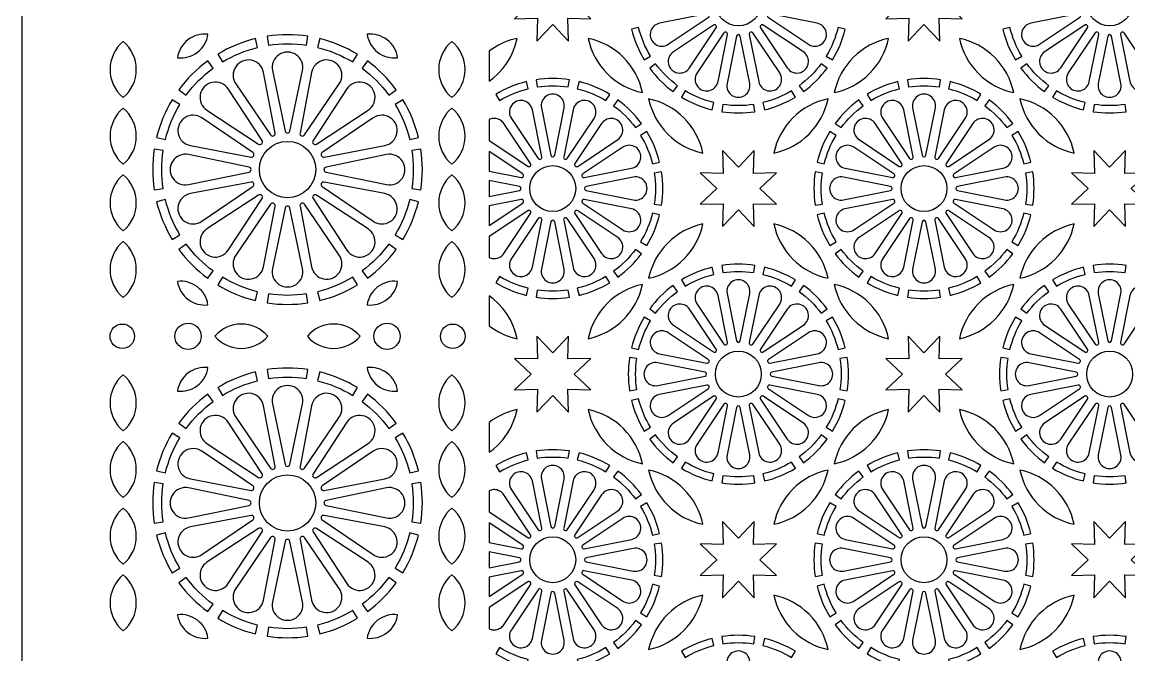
# Model space of a CAD drawing. Header units: millimetres. Extents: x 0 to 1380, y 140 to 1220.
# Drawn here: x 0 to 417.3, y 434 to 672.7 of the extents above; entities that cross this region are included whole.
import ezdxf

# ---------------------------------------------------------------- set-up
doc = ezdxf.new("R2010")
doc.units = ezdxf.units.MM
doc.layers.add('CUT', color=1, linetype='CONTINUOUS')

msp = doc.modelspace()

# ---------------------------------------------------------------- linework, layer by layer
at = {"layer": 'CUT'}
for points in [[(0, 1220), (1380.15, 1220), (1380.15, 139.85), (0, 139.85)], [(185.708, 673.974), (194.357, 674.207), (194.124, 665.558), (200.075, 671.839), (206.026, 665.558), (205.793, 674.207), (214.442, 673.974), (208.161, 679.925), (214.442, 685.876), (205.793, 685.643), (206.026, 694.292), (200.075, 688.011), (194.124, 694.292), (194.357, 685.643), (185.708, 685.876), (191.989, 679.925)], [(325.708, 673.974), (334.357, 674.207), (334.124, 665.558), (340.075, 671.839), (346.026, 665.558), (345.793, 674.207), (354.442, 673.974), (348.161, 679.925), (354.442, 685.876), (345.793, 685.643), (346.026, 694.292), (340.075, 688.011), (334.124, 694.292), (334.357, 685.643), (325.708, 685.876), (331.989, 679.925)], [(176.15, 650.456), (177.616, 651.547), (179.521, 653.274), (181.249, 655.18), (182.784, 657.243), (184.112, 659.445), (185.22, 661.766), (186.097, 664.183), (186.705, 666.555), (184.333, 665.947), (181.916, 665.07), (179.595, 663.962), (177.393, 662.634), (176.15, 661.709)], [(176.15, 627.986), (190.658, 618.292), (190.726, 618.251), (190.796, 618.219), (190.869, 618.193), (190.943, 618.176), (191.02, 618.166), (191.098, 618.163), (191.174, 618.169), (191.249, 618.182), (191.324, 618.203), (191.395, 618.231), (191.463, 618.267), (191.528, 618.31), (191.588, 618.358), (191.642, 618.412), (191.69, 618.472), (191.733, 618.537), (191.769, 618.605), (191.797, 618.676), (191.818, 618.751), (191.831, 618.826), (191.837, 618.902), (191.834, 618.98), (191.824, 619.057), (191.807, 619.131), (191.781, 619.204), (191.749, 619.274), (191.708, 619.342), (181.626, 634.431), (181.353, 634.796), (181.047, 635.129), (180.705, 635.429), (180.336, 635.693), (179.941, 635.915), (179.525, 636.096), (179.092, 636.233), (178.647, 636.324), (178.195, 636.368), (177.742, 636.366), (177.291, 636.316), (176.848, 636.22), (176.416, 636.078), (176.15, 635.958)], [(176.15, 616.443), (188.174, 614.051), (188.252, 614.04), (188.329, 614.036), (188.406, 614.041), (188.481, 614.053), (188.556, 614.073), (188.628, 614.101), (188.697, 614.135), (188.761, 614.176), (188.821, 614.224), (188.877, 614.278), (188.926, 614.337), (188.97, 614.4), (189.006, 614.468), (189.036, 614.539), (189.058, 614.613), (189.073, 614.688), (189.079, 614.766), (189.078, 614.842), (189.069, 614.919), (189.053, 614.994), (189.028, 615.066), (188.996, 615.137), (188.958, 615.204), (188.913, 615.266), (188.861, 615.324), (188.805, 615.376), (188.742, 615.423), (176.15, 623.837)], [(255.708, 603.974), (264.357, 604.207), (264.124, 595.558), (270.075, 601.839), (276.026, 595.558), (275.793, 604.207), (284.442, 603.974), (278.161, 609.925), (284.442, 615.876), (275.793, 615.643), (276.026, 624.292), (270.075, 618.011), (264.124, 624.292), (264.357, 615.643), (255.708, 615.876), (261.989, 609.925)], [(395.708, 603.974), (404.357, 604.207), (404.124, 595.558), (410.075, 601.839), (416.026, 595.558), (415.793, 604.207), (424.442, 603.974), (418.161, 609.925), (424.442, 615.876), (415.793, 615.643), (416.026, 624.292), (410.075, 618.011), (404.124, 624.292), (404.357, 615.643), (395.708, 615.876), (401.989, 609.925)], [(176.15, 606.924), (187.5, 609.182), (187.577, 609.202), (187.65, 609.228), (187.719, 609.262), (187.784, 609.302), (187.845, 609.349), (187.901, 609.402), (187.952, 609.46), (187.995, 609.523), (188.034, 609.59), (188.064, 609.661), (188.087, 609.735), (188.103, 609.809), (188.11, 609.887), (188.11, 609.963), (188.103, 610.041), (188.087, 610.115), (188.064, 610.189), (188.034, 610.26), (187.995, 610.327), (187.952, 610.39), (187.901, 610.448), (187.845, 610.501), (187.784, 610.548), (187.719, 610.588), (187.65, 610.622), (187.577, 610.648), (187.5, 610.668), (176.15, 612.926)], [(176.15, 596.013), (188.742, 604.427), (188.805, 604.474), (188.861, 604.526), (188.913, 604.584), (188.958, 604.646), (188.996, 604.713), (189.028, 604.784), (189.053, 604.856), (189.069, 604.931), (189.078, 605.008), (189.079, 605.084), (189.073, 605.162), (189.058, 605.237), (189.036, 605.311), (189.006, 605.382), (188.97, 605.45), (188.926, 605.513), (188.877, 605.572), (188.821, 605.626), (188.761, 605.674), (188.697, 605.715), (188.628, 605.749), (188.556, 605.777), (188.481, 605.797), (188.406, 605.809), (188.329, 605.814), (188.252, 605.81), (188.174, 605.799), (176.15, 603.407)], [(176.15, 583.892), (176.416, 583.772), (176.848, 583.63), (177.291, 583.534), (177.742, 583.484), (178.195, 583.482), (178.647, 583.526), (179.092, 583.617), (179.525, 583.754), (179.941, 583.935), (180.336, 584.157), (180.705, 584.421), (181.047, 584.721), (181.353, 585.054), (181.626, 585.419), (191.708, 600.508), (191.749, 600.576), (191.781, 600.646), (191.807, 600.719), (191.824, 600.793), (191.834, 600.87), (191.837, 600.948), (191.831, 601.024), (191.818, 601.099), (191.797, 601.174), (191.769, 601.245), (191.733, 601.313), (191.69, 601.378), (191.642, 601.438), (191.588, 601.492), (191.528, 601.54), (191.463, 601.583), (191.395, 601.619), (191.324, 601.647), (191.249, 601.668), (191.174, 601.681), (191.098, 601.687), (191.02, 601.684), (190.943, 601.674), (190.869, 601.657), (190.796, 601.631), (190.726, 601.599), (190.658, 601.558), (176.15, 591.864)], [(176.15, 558.141), (177.393, 557.216), (179.595, 555.888), (181.916, 554.78), (184.333, 553.903), (186.705, 553.295), (186.097, 555.667), (185.22, 558.084), (184.112, 560.405), (182.784, 562.607), (181.249, 564.67), (179.521, 566.576), (177.616, 568.303), (176.15, 569.394)], [(185.708, 533.974), (194.357, 534.207), (194.124, 525.558), (200.075, 531.839), (206.026, 525.558), (205.793, 534.207), (214.442, 533.974), (208.161, 539.925), (214.442, 545.876), (205.793, 545.643), (206.026, 554.292), (200.075, 548.011), (194.124, 554.292), (194.357, 545.643), (185.708, 545.876), (191.989, 539.925)], [(325.708, 533.974), (334.357, 534.207), (334.124, 525.558), (340.075, 531.839), (346.026, 525.558), (345.793, 534.207), (354.442, 533.974), (348.161, 539.925), (354.442, 545.876), (345.793, 545.643), (346.026, 554.292), (340.075, 548.011), (334.124, 554.292), (334.357, 545.643), (325.708, 545.876), (331.989, 539.925)], [(176.15, 510.456), (177.616, 511.547), (179.521, 513.274), (181.249, 515.18), (182.784, 517.243), (184.112, 519.445), (185.22, 521.766), (186.097, 524.183), (186.705, 526.555), (184.333, 525.947), (181.916, 525.07), (179.595, 523.962), (177.393, 522.634), (176.15, 521.709)], [(176.15, 487.986), (190.658, 478.292), (190.726, 478.251), (190.796, 478.219), (190.869, 478.193), (190.943, 478.176), (191.02, 478.166), (191.098, 478.163), (191.174, 478.169), (191.249, 478.182), (191.324, 478.203), (191.395, 478.231), (191.463, 478.267), (191.528, 478.31), (191.588, 478.358), (191.642, 478.412), (191.69, 478.472), (191.733, 478.537), (191.769, 478.605), (191.797, 478.676), (191.818, 478.751), (191.831, 478.826), (191.837, 478.902), (191.834, 478.98), (191.824, 479.057), (191.807, 479.131), (191.781, 479.204), (191.749, 479.274), (191.708, 479.342), (181.626, 494.431), (181.353, 494.796), (181.047, 495.129), (180.705, 495.429), (180.336, 495.693), (179.941, 495.915), (179.525, 496.096), (179.092, 496.233), (178.647, 496.324), (178.195, 496.368), (177.742, 496.366), (177.291, 496.316), (176.848, 496.22), (176.416, 496.078), (176.15, 495.958)], [(255.708, 463.974), (264.357, 464.207), (264.124, 455.558), (270.075, 461.839), (276.026, 455.558), (275.793, 464.207), (284.442, 463.974), (278.161, 469.925), (284.442, 475.876), (275.793, 475.643), (276.026, 484.292), (270.075, 478.011), (264.124, 484.292), (264.357, 475.643), (255.708, 475.876), (261.989, 469.925)], [(395.708, 463.974), (404.357, 464.207), (404.124, 455.558), (410.075, 461.839), (416.026, 455.558), (415.793, 464.207), (424.442, 463.974), (418.161, 469.925), (424.442, 475.876), (415.793, 475.643), (416.026, 484.292), (410.075, 478.011), (404.124, 484.292), (404.357, 475.643), (395.708, 475.876), (401.989, 469.925)], [(176.15, 476.443), (188.174, 474.051), (188.252, 474.04), (188.329, 474.036), (188.406, 474.041), (188.481, 474.053), (188.556, 474.073), (188.628, 474.101), (188.697, 474.135), (188.761, 474.176), (188.821, 474.224), (188.877, 474.278), (188.926, 474.337), (188.97, 474.4), (189.006, 474.468), (189.036, 474.539), (189.058, 474.613), (189.073, 474.688), (189.079, 474.766), (189.078, 474.842), (189.069, 474.919), (189.053, 474.994), (189.028, 475.066), (188.996, 475.137), (188.958, 475.204), (188.913, 475.266), (188.861, 475.324), (188.805, 475.376), (188.742, 475.423), (176.15, 483.837)], [(176.15, 466.924), (187.5, 469.182), (187.577, 469.202), (187.65, 469.228), (187.719, 469.262), (187.784, 469.302), (187.845, 469.349), (187.901, 469.402), (187.952, 469.46), (187.995, 469.523), (188.034, 469.59), (188.064, 469.661), (188.087, 469.735), (188.103, 469.809), (188.11, 469.887), (188.11, 469.963), (188.103, 470.041), (188.087, 470.115), (188.064, 470.189), (188.034, 470.26), (187.995, 470.327), (187.952, 470.39), (187.901, 470.448), (187.845, 470.501), (187.784, 470.548), (187.719, 470.588), (187.65, 470.622), (187.577, 470.648), (187.5, 470.668), (176.15, 472.926)], [(176.15, 456.013), (188.742, 464.427), (188.805, 464.474), (188.861, 464.526), (188.913, 464.584), (188.958, 464.646), (188.996, 464.713), (189.028, 464.784), (189.053, 464.856), (189.069, 464.931), (189.078, 465.008), (189.079, 465.084), (189.073, 465.162), (189.058, 465.237), (189.036, 465.311), (189.006, 465.382), (188.97, 465.45), (188.926, 465.513), (188.877, 465.572), (188.821, 465.626), (188.761, 465.674), (188.697, 465.715), (188.628, 465.749), (188.556, 465.777), (188.481, 465.797), (188.406, 465.809), (188.329, 465.814), (188.252, 465.81), (188.174, 465.799), (176.15, 463.407)], [(176.15, 443.892), (176.416, 443.772), (176.848, 443.63), (177.291, 443.534), (177.742, 443.484), (178.195, 443.482), (178.647, 443.526), (179.092, 443.617), (179.525, 443.754), (179.941, 443.935), (180.336, 444.157), (180.705, 444.421), (181.047, 444.721), (181.353, 445.054), (181.626, 445.419), (191.708, 460.508), (191.749, 460.576), (191.781, 460.646), (191.807, 460.719), (191.824, 460.793), (191.834, 460.87), (191.837, 460.948), (191.831, 461.024), (191.818, 461.099), (191.797, 461.174), (191.769, 461.245), (191.733, 461.313), (191.69, 461.378), (191.642, 461.438), (191.588, 461.492), (191.528, 461.54), (191.463, 461.583), (191.395, 461.619), (191.324, 461.647), (191.249, 461.668), (191.174, 461.681), (191.098, 461.687), (191.02, 461.684), (190.943, 461.674), (190.869, 461.657), (190.796, 461.631), (190.726, 461.599), (190.658, 461.558), (176.15, 451.864)]]:
    msp.add_lwpolyline(points, close=True, dxfattribs=at)
for points in [[(258.176, 675.799), (240.373, 672.258, 1.2185033), (243.651, 664.343), (258.743, 674.428, 0.8206798)], [(281.407, 674.428), (296.499, 664.343, 1.2185033), (299.777, 672.258), (281.974, 675.799, 0.8206798)], [(398.176, 675.799), (380.373, 672.258, 1.2185033), (383.651, 664.343), (398.743, 674.428, 0.8206798)], [(70.077, 668.085, 0.1947317), (62.526, 665.995, 0.1947316), (58.554, 659.241, 0.1947316), (66.105, 661.33, 0.1947316)], [(92.906, 663.954, -0.0760182), (107.244, 663.954), (107.766, 667.327, 0.0760713), (92.384, 667.327)], [(141.596, 659.241, 0.1947316), (137.624, 665.995, 0.1947317), (130.073, 668.085, 0.1947316), (134.045, 661.33, 0.1947316)], [(229.772, 670.012, 0.0759046), (234.566, 658.436), (236.925, 659.869, -0.0758398), (232.453, 670.666)], [(260.66, 671.56), (245.568, 661.475, 1.2185039), (251.625, 655.418), (261.71, 670.51, 0.8206772)], [(264.578, 668.593), (254.493, 653.501, 1.2185033), (262.408, 650.223), (265.949, 668.026, 0.8206798)], [(269.333, 667.352), (265.792, 649.549, 1.2185037), (274.358, 649.549), (270.817, 667.352, 0.8206783)], [(274.201, 668.026), (277.742, 650.223, 1.2185033), (285.657, 653.501), (275.572, 668.593, 0.8206798)], [(278.44, 670.51), (288.525, 655.418, 1.2185039), (294.582, 661.475), (279.49, 671.56, 0.8206772)], [(305.584, 658.436, 0.0759046), (310.378, 670.012), (307.697, 670.666, -0.0758398), (303.225, 659.869)], [(369.772, 670.012, 0.0759046), (374.566, 658.436), (376.925, 659.869, -0.0758398), (372.453, 670.666)], [(400.66, 671.56), (385.568, 661.475, 1.2185039), (391.625, 655.418), (401.71, 670.51, 0.8206772)], [(404.578, 668.593), (394.493, 653.501, 1.2185033), (402.408, 650.223), (405.949, 668.026, 0.8206798)], [(409.333, 667.352), (405.792, 649.549, 1.2185037), (414.358, 649.549), (410.817, 667.352, 0.8206783)], [(414.201, 668.026), (417.742, 650.223, 1.2185033), (425.657, 653.501), (415.572, 668.593, 0.8206798)], [(38.1, 665.357, 0.2224801), (33.15, 654.782, 0.2224801), (38.1, 644.208, 0.2224801), (43.05, 654.782, 0.2224801)], [(75.509, 657.641, -0.076018), (88.756, 663.128), (87.947, 666.445, 0.0760714), (73.736, 660.559)], [(111.394, 663.128, -0.076018), (124.641, 657.641), (126.414, 660.559, 0.0760714), (112.203, 666.445)], [(162.05, 665.357, 0.2224801), (157.1, 654.782, 0.2224801), (162.05, 644.208, 0.2224801), (167, 654.782, 0.2224801)], [(226.726, 659.371, 0.1456685), (213.438, 666.562, 0.1456685), (220.629, 653.274, 0.1456685), (233.917, 646.083, 0.1456685)], [(319.521, 653.274, 0.1456685), (326.712, 666.562, 0.1456685), (313.424, 659.371, 0.1456685), (306.233, 646.083, 0.1456685)], [(366.726, 659.371, 0.1456685), (353.438, 666.562, 0.1456685), (360.629, 653.274, 0.1456685), (373.917, 646.083, 0.1456685)], [(100.999, 631.587), (105.739, 654.385, 1.229312), (94.411, 654.385), (99.151, 631.587, 0.8134629)], [(61.852, 645.151, -0.0760181), (71.991, 655.291), (69.975, 658.045, 0.0760715), (59.098, 647.168)], [(95.372, 630.836), (91.027, 653.713, 1.2293118), (80.561, 649.377), (93.665, 630.129, 0.8134636)], [(106.485, 630.129), (119.589, 649.377, 1.2293118), (109.123, 653.713), (104.778, 630.836, 0.8134636)], [(128.159, 655.291, -0.0760181), (138.298, 645.151), (141.052, 647.168, 0.0760715), (130.175, 658.045)], [(236.633, 655.343, 0.0759044), (245.493, 646.483), (247.123, 648.71, -0.0758399), (238.86, 656.973)], [(294.657, 646.483, 0.0759044), (303.517, 655.343), (301.29, 656.973, -0.0758399), (293.027, 648.71)], [(376.633, 655.343, 0.0759044), (385.493, 646.483), (387.123, 648.71, -0.0758399), (378.86, 656.973)], [(206.339, 650.954, 0.0759046), (193.811, 650.954), (194.232, 648.227, -0.0758397), (205.918, 648.227)], [(346.339, 650.954, 0.0759046), (333.811, 650.954), (334.232, 648.227, -0.0758397), (345.918, 648.227)], [(90.461, 627.988), (77.692, 647.461, 1.2293119), (69.682, 639.451), (89.155, 626.682, 0.8134633)], [(110.995, 626.682), (130.468, 639.451, 1.2293119), (122.458, 647.461), (109.689, 627.988, 0.8134633)], [(190.162, 650.228, 0.0759046), (178.586, 645.434), (180.019, 643.075, -0.0758398), (190.816, 647.547)], [(221.564, 645.434, 0.0759046), (209.988, 650.228), (209.334, 647.547, -0.0758398), (220.131, 643.075)], [(330.162, 650.228, 0.0759046), (318.586, 645.434), (320.019, 643.075, -0.0758398), (330.816, 647.547)], [(361.564, 645.434, 0.0759046), (349.988, 650.228), (349.334, 647.547, -0.0758398), (360.131, 643.075)], [(54.015, 628.387, -0.076018), (59.502, 641.634), (56.584, 643.407, 0.0760714), (50.698, 629.196)], [(140.648, 641.634, -0.076018), (146.135, 628.387), (149.452, 629.196, 0.0760714), (143.566, 643.407)], [(195.949, 621.824), (192.408, 639.627, 1.2185033), (184.493, 636.349), (194.578, 621.257, 0.8206798)], [(200.817, 622.498), (204.358, 640.301, 1.2185037), (195.792, 640.301), (199.333, 622.498, 0.8206783)], [(205.572, 621.257), (215.657, 636.349, 1.2185033), (207.742, 639.627), (204.201, 621.824, 0.8206798)], [(233.517, 634.507, 0.0759044), (224.657, 643.367), (223.027, 641.14, -0.0758399), (231.29, 632.877)], [(243.424, 630.479, 0.1456685), (256.712, 623.288, 0.1456685), (249.521, 636.576, 0.1456685), (236.233, 643.767, 0.1456685)], [(248.586, 644.416, 0.0759046), (260.162, 639.622), (260.816, 642.303, -0.0758398), (250.019, 646.775)], [(279.988, 639.622, 0.0759046), (291.564, 644.416), (290.131, 646.775, -0.0758398), (279.334, 642.303)], [(290.629, 636.576, 0.1456685), (283.438, 623.288, 0.1456685), (296.726, 630.479, 0.1456685), (303.917, 643.767, 0.1456685)], [(315.493, 643.367, 0.0759044), (306.633, 634.507), (308.86, 632.877, -0.0758399), (317.123, 641.14)], [(335.949, 621.824), (332.408, 639.627, 1.2185033), (324.493, 636.349), (334.578, 621.257, 0.8206798)], [(340.817, 622.498), (344.358, 640.301, 1.2185037), (335.792, 640.301), (339.333, 622.498, 0.8206783)], [(345.572, 621.257), (355.657, 636.349, 1.2185033), (347.742, 639.627), (344.201, 621.824, 0.8206798)], [(373.517, 634.507, 0.0759044), (364.657, 643.367), (363.027, 641.14, -0.0758399), (371.29, 632.877)], [(383.424, 630.479, 0.1456685), (396.712, 623.288, 0.1456685), (389.521, 636.576, 0.1456685), (376.233, 643.767, 0.1456685)], [(388.586, 644.416, 0.0759046), (400.162, 639.622), (400.816, 642.303, -0.0758398), (390.019, 646.775)], [(38.1, 640.214, 0.2224801), (33.15, 629.639, 0.2224801), (38.1, 619.065, 0.2224801), (43.05, 629.639, 0.2224801)], [(162.05, 640.214, 0.2224801), (157.1, 629.639, 0.2224801), (162.05, 619.065, 0.2224801), (167, 629.639, 0.2224801)], [(263.811, 638.896, 0.0759046), (276.339, 638.896), (275.918, 641.623, -0.0758397), (264.232, 641.623)], [(403.811, 638.896, 0.0759046), (416.339, 638.896), (415.918, 641.623, -0.0758397), (404.232, 641.623)], [(87.014, 623.478), (67.766, 636.582, 1.2293118), (63.43, 626.116), (86.307, 621.771, 0.8134636)], [(113.843, 621.771), (136.72, 626.116, 1.2293118), (132.384, 636.582), (113.136, 623.478, 0.8134636)], [(209.49, 618.29), (224.582, 628.375, 1.2185039), (218.525, 634.432), (208.44, 619.34, 0.8206772)], [(331.71, 619.34), (321.625, 634.432, 1.2185039), (315.568, 628.375), (330.66, 618.29, 0.8206772)], [(349.49, 618.29), (364.582, 628.375, 1.2185039), (358.525, 634.432), (348.44, 619.34, 0.8206772)], [(240.378, 619.838, 0.0759046), (235.584, 631.414), (233.225, 629.981, -0.0758398), (237.697, 619.184)], [(304.566, 631.414, 0.0759046), (299.772, 619.838), (302.453, 619.184, -0.0758398), (306.925, 629.981)], [(380.378, 619.838, 0.0759046), (375.584, 631.414), (373.225, 629.981, -0.0758398), (377.697, 619.184)], [(211.974, 614.051), (229.777, 617.592, 1.2185033), (226.499, 625.507), (211.407, 615.422, 0.8206798)], [(328.743, 615.422), (313.651, 625.507, 1.2185033), (310.373, 617.592), (328.176, 614.051, 0.8206798)], [(351.974, 614.051), (369.777, 617.592, 1.2185033), (366.499, 625.507), (351.407, 615.422, 0.8206798)], [(53.189, 609.898, -0.0760181), (53.189, 624.237), (49.815, 624.759, 0.0760715), (49.815, 609.377)], [(85.556, 617.992), (62.757, 622.732, 1.2293119), (62.757, 611.403), (85.556, 616.144, 0.8134633)], [(114.594, 616.144), (137.393, 611.403, 1.2293119), (137.393, 622.732), (114.594, 617.992, 0.8134633)], [(146.961, 624.237, -0.0760181), (146.961, 609.898), (150.335, 609.377, 0.0760715), (150.335, 624.759)], [(38.1, 615.071, 0.2224801), (33.15, 604.496, 0.2224801), (38.1, 593.922, 0.2224801), (43.05, 604.496, 0.2224801)], [(162.05, 615.071, 0.2224801), (157.1, 604.496, 0.2224801), (162.05, 593.922, 0.2224801), (167, 604.496, 0.2224801)], [(212.648, 609.183), (230.451, 605.642, 1.2185037), (230.451, 614.208), (212.648, 610.667, 0.8206783)], [(241.104, 603.661, 0.0759046), (241.104, 616.189), (238.377, 615.768, -0.0758397), (238.377, 604.082)], [(299.046, 616.189, 0.0759046), (299.046, 603.661), (301.773, 604.082, -0.0758397), (301.773, 615.768)], [(327.502, 610.667), (309.699, 614.208, 1.2185037), (309.699, 605.642), (327.502, 609.183, 0.8206783)], [(352.648, 609.183), (370.451, 605.642, 1.2185037), (370.451, 614.208), (352.648, 610.667, 0.8206783)], [(381.104, 603.661, 0.0759046), (381.104, 616.189), (378.377, 615.768, -0.0758397), (378.377, 604.082)], [(86.307, 612.364), (63.43, 608.019, 1.2293118), (67.766, 597.554), (87.014, 610.658, 0.8134636)], [(113.136, 610.658), (132.384, 597.554, 1.2293118), (136.72, 608.019), (113.843, 612.364, 0.8134636)], [(59.502, 592.501, -0.0760181), (54.015, 605.749), (50.698, 604.94, 0.0760714), (56.584, 590.728)], [(89.155, 607.454), (69.682, 594.685, 1.2293119), (77.692, 586.675), (90.461, 606.148, 0.8134633)], [(109.689, 606.148), (122.458, 586.675, 1.2293119), (130.468, 594.685), (110.995, 607.454, 0.8134633)], [(146.135, 605.749, -0.0760181), (140.648, 592.501), (143.566, 590.728, 0.0760714), (149.452, 604.94)], [(211.407, 604.428), (226.499, 594.343, 1.2185033), (229.777, 602.258), (211.974, 605.799, 0.8206798)], [(328.176, 605.799), (310.373, 602.258, 1.2185033), (313.651, 594.343), (328.743, 604.428, 0.8206798)], [(351.407, 604.428), (366.499, 594.343, 1.2185033), (369.777, 602.258), (351.974, 605.799, 0.8206798)], [(93.665, 604.007), (80.561, 584.758, 1.2293119), (91.027, 580.423), (95.372, 603.3, 0.8134632)], [(99.151, 602.549), (94.411, 579.75, 1.229312), (105.739, 579.75), (100.999, 602.549, 0.8134626)], [(104.778, 603.3), (109.123, 580.423, 1.2293119), (119.589, 584.758), (106.485, 604.007, 0.8134632)], [(208.44, 600.51), (218.525, 585.418, 1.2185039), (224.582, 591.475), (209.49, 601.56, 0.8206772)], [(330.66, 601.56), (315.568, 591.475, 1.2185039), (321.625, 585.418), (331.71, 600.51, 0.8206772)], [(348.44, 600.51), (358.525, 585.418, 1.2185039), (364.582, 591.475), (349.49, 601.56, 0.8206772)], [(194.578, 598.593), (184.493, 583.501, 1.2185033), (192.408, 580.223), (195.949, 598.026, 0.8206798)], [(199.333, 597.352), (195.792, 579.549, 1.2185037), (204.358, 579.549), (200.817, 597.352, 0.8206783)], [(204.201, 598.026), (207.742, 580.223, 1.2185033), (215.657, 583.501), (205.572, 598.593, 0.8206798)], [(235.584, 588.436, 0.0759046), (240.378, 600.012), (237.697, 600.666, -0.0758398), (233.225, 589.869)], [(299.772, 600.012, 0.0759046), (304.566, 588.436), (306.925, 589.869, -0.0758398), (302.453, 600.666)], [(334.578, 598.593), (324.493, 583.501, 1.2185033), (332.408, 580.223), (335.949, 598.026, 0.8206798)], [(339.333, 597.352), (335.792, 579.549, 1.2185037), (344.358, 579.549), (340.817, 597.352, 0.8206783)], [(344.201, 598.026), (347.742, 580.223, 1.2185033), (355.657, 583.501), (345.572, 598.593, 0.8206798)], [(375.584, 588.436, 0.0759046), (380.378, 600.012), (377.697, 600.666, -0.0758398), (373.225, 589.869)], [(249.521, 583.274, 0.1456685), (256.712, 596.562, 0.1456685), (243.424, 589.371, 0.1456685), (236.233, 576.083, 0.1456685)], [(296.726, 589.371, 0.1456685), (283.438, 596.562, 0.1456685), (290.629, 583.274, 0.1456685), (303.917, 576.083, 0.1456685)], [(389.521, 583.274, 0.1456685), (396.712, 596.562, 0.1456685), (383.424, 589.371, 0.1456685), (376.233, 576.083, 0.1456685)], [(38.1, 589.928, 0.2224801), (33.15, 579.354, 0.2224801), (38.1, 568.779, 0.2224801), (43.05, 579.354, 0.2224801)], [(71.991, 578.845, -0.0760181), (61.852, 588.984), (59.098, 586.967, 0.0760714), (69.975, 576.09)], [(138.298, 588.984, -0.0760181), (128.159, 578.845), (130.175, 576.09, 0.0760714), (141.052, 586.967)], [(162.05, 589.928, 0.2224801), (157.1, 579.354, 0.2224801), (162.05, 568.779, 0.2224801), (167, 579.354, 0.2224801)], [(224.657, 576.483, 0.0759044), (233.517, 585.343), (231.29, 586.973, -0.0758399), (223.027, 578.71)], [(306.633, 585.343, 0.0759044), (315.493, 576.483), (317.123, 578.71, -0.0758399), (308.86, 586.973)], [(364.657, 576.483, 0.0759044), (373.517, 585.343), (371.29, 586.973, -0.0758399), (363.027, 578.71)], [(260.162, 580.228, 0.0759046), (248.586, 575.434), (250.019, 573.075, -0.0758398), (260.816, 577.547)], [(276.339, 580.954, 0.0759046), (263.811, 580.954), (264.232, 578.227, -0.0758397), (275.918, 578.227)], [(291.564, 575.434, 0.0759046), (279.988, 580.228), (279.334, 577.547, -0.0758398), (290.131, 573.075)], [(400.162, 580.228, 0.0759046), (388.586, 575.434), (390.019, 573.075, -0.0758398), (400.816, 577.547)], [(416.339, 580.954, 0.0759046), (403.811, 580.954), (404.232, 578.227, -0.0758397), (415.918, 578.227)], [(88.756, 571.008, -0.076018), (75.509, 576.495), (73.736, 573.577, 0.0760714), (87.947, 567.691)], [(124.641, 576.495, -0.076018), (111.394, 571.008), (112.203, 567.691, 0.0760714), (126.414, 573.577)], [(178.586, 574.416, 0.0759046), (190.162, 569.622), (190.816, 572.303, -0.0758398), (180.019, 576.775)], [(209.988, 569.622, 0.0759046), (221.564, 574.416), (220.131, 576.775, -0.0758398), (209.334, 572.303)], [(318.586, 574.416, 0.0759046), (330.162, 569.622), (330.816, 572.303, -0.0758398), (320.019, 576.775)], [(349.988, 569.622, 0.0759046), (361.564, 574.416), (360.131, 576.775, -0.0758398), (349.334, 572.303)], [(58.554, 574.895, 0.1947318), (62.526, 568.14, 0.1947317), (70.077, 566.051, 0.1947318), (66.105, 572.806, 0.1947317)], [(130.073, 566.051, 0.1947317), (137.624, 568.14, 0.1947318), (141.596, 574.895, 0.1947317), (134.045, 572.806, 0.1947318)], [(220.629, 566.576, 0.1456685), (213.438, 553.288, 0.1456685), (226.726, 560.479, 0.1456685), (233.917, 573.767, 0.1456685)], [(245.493, 573.367, 0.0759044), (236.633, 564.507), (238.86, 562.877, -0.0758399), (247.123, 571.14)], [(265.949, 551.824), (262.408, 569.627, 1.2185033), (254.493, 566.349), (264.578, 551.257, 0.8206798)], [(270.817, 552.498), (274.358, 570.301, 1.2185037), (265.792, 570.301), (269.333, 552.498, 0.8206783)], [(275.572, 551.257), (285.657, 566.349, 1.2185033), (277.742, 569.627), (274.201, 551.824, 0.8206798)], [(303.517, 564.507, 0.0759044), (294.657, 573.367), (293.027, 571.14, -0.0758399), (301.29, 562.877)], [(313.424, 560.479, 0.1456685), (326.712, 553.288, 0.1456685), (319.521, 566.576, 0.1456685), (306.233, 573.767, 0.1456685)], [(360.629, 566.576, 0.1456685), (353.438, 553.288, 0.1456685), (366.726, 560.479, 0.1456685), (373.917, 573.767, 0.1456685)], [(385.493, 573.367, 0.0759044), (376.633, 564.507), (378.86, 562.877, -0.0758399), (387.123, 571.14)], [(405.949, 551.824), (402.408, 569.627, 1.2185033), (394.493, 566.349), (404.578, 551.257, 0.8206798)], [(410.817, 552.498), (414.358, 570.301, 1.2185037), (405.792, 570.301), (409.333, 552.498, 0.8206783)], [(415.572, 551.257), (425.657, 566.349, 1.2185033), (417.742, 569.627), (414.201, 551.824, 0.8206798)], [(107.244, 570.182, -0.0760181), (92.906, 570.182), (92.384, 566.808, 0.0760714), (107.766, 566.808)], [(193.811, 568.896, 0.0759046), (206.339, 568.896), (205.918, 571.623, -0.0758397), (194.232, 571.623)], [(333.811, 568.896, 0.0759046), (346.339, 568.896), (345.918, 571.623, -0.0758397), (334.232, 571.623)], [(261.71, 549.34), (251.625, 564.432, 1.2185039), (245.568, 558.375), (260.66, 548.29, 0.8206772)], [(279.49, 548.29), (294.582, 558.375, 1.2185039), (288.525, 564.432), (278.44, 549.34, 0.8206772)], [(401.71, 549.34), (391.625, 564.432, 1.2185039), (385.568, 558.375), (400.66, 548.29, 0.8206772)], [(234.566, 561.414, 0.0759046), (229.772, 549.838), (232.453, 549.184, -0.0758398), (236.925, 559.981)], [(310.378, 549.838, 0.0759046), (305.584, 561.414), (303.225, 559.981, -0.0758398), (307.697, 549.184)], [(374.566, 561.414, 0.0759046), (369.772, 549.838), (372.453, 549.184, -0.0758398), (376.925, 559.981)], [(92.607, 554.211, 0.2205825), (82.655, 558.826, 0.2205825), (72.703, 554.211, 0.2205825), (82.655, 549.596, 0.2205825)], [(127.447, 554.211, 0.2205825), (117.495, 558.826, 0.2205825), (107.543, 554.211, 0.2205825), (117.495, 549.596, 0.2205825)], [(258.743, 545.422), (243.651, 555.507, 1.2185033), (240.373, 547.592), (258.176, 544.051, 0.8206798)], [(281.974, 544.051), (299.777, 547.592, 1.2185033), (296.499, 555.507), (281.407, 545.422, 0.8206798)], [(398.743, 545.422), (383.651, 555.507, 1.2185033), (380.373, 547.592), (398.176, 544.051, 0.8206798)], [(229.046, 546.189, 0.0759046), (229.046, 533.661), (231.773, 534.082, -0.0758397), (231.773, 545.768)], [(257.502, 540.667), (239.699, 544.208, 1.2185037), (239.699, 535.642), (257.502, 539.183, 0.8206783)], [(282.648, 539.183), (300.451, 535.642, 1.2185037), (300.451, 544.208), (282.648, 540.667, 0.8206783)], [(311.104, 533.661, 0.0759046), (311.104, 546.189), (308.377, 545.768, -0.0758397), (308.377, 534.082)], [(369.046, 546.189, 0.0759046), (369.046, 533.661), (371.773, 534.082, -0.0758397), (371.773, 545.768)], [(397.502, 540.667), (379.699, 544.208, 1.2185037), (379.699, 535.642), (397.502, 539.183, 0.8206783)], [(38.1, 539.642, 0.2224801), (33.15, 529.068, 0.2224801), (38.1, 518.493, 0.2224801), (43.05, 529.068, 0.2224801)], [(70.077, 542.37, 0.1947317), (62.526, 540.281, 0.1947318), (58.554, 533.526, 0.1947317), (66.105, 535.615, 0.1947318)], [(75.509, 531.926, -0.076018), (88.756, 537.414), (87.947, 540.731, 0.0760715), (73.736, 534.845)], [(92.906, 538.24, -0.0760182), (107.244, 538.24), (107.766, 541.613, 0.0760713), (92.384, 541.613)], [(111.394, 537.414, -0.076018), (124.641, 531.926), (126.414, 534.845, 0.0760715), (112.203, 540.731)], [(141.596, 533.526, 0.1947318), (137.624, 540.281, 0.1947317), (130.073, 542.37, 0.1947318), (134.045, 535.615, 0.1947317)], [(162.05, 539.642, 0.2224801), (157.1, 529.068, 0.2224801), (162.05, 518.493, 0.2224801), (167, 529.068, 0.2224801)], [(100.999, 505.873), (105.739, 528.671, 1.229312), (94.411, 528.671), (99.151, 505.873, 0.8134629)], [(258.176, 535.799), (240.373, 532.258, 1.2185033), (243.651, 524.343), (258.743, 534.428, 0.8206798)], [(281.407, 534.428), (296.499, 524.343, 1.2185033), (299.777, 532.258), (281.974, 535.799, 0.8206798)], [(398.176, 535.799), (380.373, 532.258, 1.2185033), (383.651, 524.343), (398.743, 534.428, 0.8206798)], [(61.852, 519.437, -0.0760181), (71.991, 529.576), (69.975, 532.331, 0.0760714), (59.098, 521.454)], [(95.372, 505.121), (91.027, 527.998, 1.2293119), (80.561, 523.663), (93.665, 504.414, 0.8134632)], [(106.485, 504.414), (119.589, 523.663, 1.2293119), (109.123, 527.998), (104.778, 505.121, 0.8134632)], [(128.159, 529.576, -0.0760181), (138.298, 519.437), (141.052, 521.454, 0.0760714), (130.175, 532.331)], [(229.772, 530.012, 0.0759046), (234.566, 518.436), (236.925, 519.869, -0.0758398), (232.453, 530.666)], [(260.66, 531.56), (245.568, 521.475, 1.2185039), (251.625, 515.418), (261.71, 530.51, 0.8206772)], [(278.44, 530.51), (288.525, 515.418, 1.2185039), (294.582, 521.475), (279.49, 531.56, 0.8206772)], [(305.584, 518.436, 0.0759046), (310.378, 530.012), (307.697, 530.666, -0.0758398), (303.225, 519.869)], [(369.772, 530.012, 0.0759046), (374.566, 518.436), (376.925, 519.869, -0.0758398), (372.453, 530.666)], [(400.66, 531.56), (385.568, 521.475, 1.2185039), (391.625, 515.418), (401.71, 530.51, 0.8206772)], [(226.726, 519.371, 0.1456685), (213.438, 526.562, 0.1456685), (220.629, 513.274, 0.1456685), (233.917, 506.083, 0.1456685)], [(264.578, 528.593), (254.493, 513.501, 1.2185033), (262.408, 510.223), (265.949, 528.026, 0.8206798)], [(269.333, 527.352), (265.792, 509.549, 1.2185037), (274.358, 509.549), (270.817, 527.352, 0.8206783)], [(274.201, 528.026), (277.742, 510.223, 1.2185033), (285.657, 513.501), (275.572, 528.593, 0.8206798)], [(319.521, 513.274, 0.1456685), (326.712, 526.562, 0.1456685), (313.424, 519.371, 0.1456685), (306.233, 506.083, 0.1456685)], [(366.726, 519.371, 0.1456685), (353.438, 526.562, 0.1456685), (360.629, 513.274, 0.1456685), (373.917, 506.083, 0.1456685)], [(404.578, 528.593), (394.493, 513.501, 1.2185033), (402.408, 510.223), (405.949, 528.026, 0.8206798)], [(409.333, 527.352), (405.792, 509.549, 1.2185037), (414.358, 509.549), (410.817, 527.352, 0.8206783)], [(414.201, 528.026), (417.742, 510.223, 1.2185033), (425.657, 513.501), (415.572, 528.593, 0.8206798)], [(90.461, 502.274), (77.692, 521.746, 1.229312), (69.682, 513.737), (89.155, 500.968, 0.813463)], [(110.995, 500.968), (130.468, 513.737, 1.229312), (122.458, 521.746), (109.689, 502.274, 0.813463)], [(54.015, 502.672, -0.0760181), (59.502, 515.92), (56.584, 517.693, 0.0760714), (50.698, 503.481)], [(140.648, 515.92, -0.0760181), (146.135, 502.672), (149.452, 503.481, 0.0760714), (143.566, 517.693)], [(38.1, 514.499, 0.2224801), (33.15, 503.925, 0.2224801), (38.1, 493.351, 0.2224801), (43.05, 503.925, 0.2224801)], [(162.05, 514.499, 0.2224801), (157.1, 503.925, 0.2224801), (162.05, 493.351, 0.2224801), (167, 503.925, 0.2224801)], [(236.633, 515.343, 0.0759044), (245.493, 506.483), (247.123, 508.71, -0.0758399), (238.86, 516.973)], [(294.657, 506.483, 0.0759044), (303.517, 515.343), (301.29, 516.973, -0.0758399), (293.027, 508.71)], [(376.633, 515.343, 0.0759044), (385.493, 506.483), (387.123, 508.71, -0.0758399), (378.86, 516.973)], [(87.014, 497.763), (67.766, 510.867, 1.2293118), (63.43, 500.402), (86.307, 496.057, 0.8134636)], [(113.843, 496.057), (136.72, 500.402, 1.2293118), (132.384, 510.867), (113.136, 497.763, 0.8134636)], [(190.162, 510.228, 0.0759046), (178.586, 505.434), (180.019, 503.075, -0.0758398), (190.816, 507.547)], [(206.339, 510.954, 0.0759046), (193.811, 510.954), (194.232, 508.227, -0.0758397), (205.918, 508.227)], [(221.564, 505.434, 0.0759046), (209.988, 510.228), (209.334, 507.547, -0.0758398), (220.131, 503.075)], [(330.162, 510.228, 0.0759046), (318.586, 505.434), (320.019, 503.075, -0.0758398), (330.816, 507.547)], [(346.339, 510.954, 0.0759046), (333.811, 510.954), (334.232, 508.227, -0.0758397), (345.918, 508.227)], [(361.564, 505.434, 0.0759046), (349.988, 510.228), (349.334, 507.547, -0.0758398), (360.131, 503.075)], [(200.817, 482.498), (204.358, 500.301, 1.2185037), (195.792, 500.301), (199.333, 482.498, 0.8206783)], [(248.586, 504.416, 0.0759046), (260.162, 499.622), (260.816, 502.303, -0.0758398), (250.019, 506.775)], [(279.988, 499.622, 0.0759046), (291.564, 504.416), (290.131, 506.775, -0.0758398), (279.334, 502.303)], [(340.817, 482.498), (344.358, 500.301, 1.2185037), (335.792, 500.301), (339.333, 482.498, 0.8206783)], [(388.586, 504.416, 0.0759046), (400.162, 499.622), (400.816, 502.303, -0.0758398), (390.019, 506.775)], [(195.949, 481.824), (192.408, 499.627, 1.2185033), (184.493, 496.349), (194.578, 481.257, 0.8206798)], [(205.572, 481.257), (215.657, 496.349, 1.2185033), (207.742, 499.627), (204.201, 481.824, 0.8206798)], [(233.517, 494.507, 0.0759044), (224.657, 503.367), (223.027, 501.14, -0.0758399), (231.29, 492.877)], [(243.424, 490.479, 0.1456685), (256.712, 483.288, 0.1456685), (249.521, 496.576, 0.1456685), (236.233, 503.767, 0.1456685)], [(263.811, 498.896, 0.0759046), (276.339, 498.896), (275.918, 501.623, -0.0758397), (264.232, 501.623)], [(290.629, 496.576, 0.1456685), (283.438, 483.288, 0.1456685), (296.726, 490.479, 0.1456685), (303.917, 503.767, 0.1456685)], [(315.493, 503.367, 0.0759044), (306.633, 494.507), (308.86, 492.877, -0.0758399), (317.123, 501.14)], [(335.949, 481.824), (332.408, 499.627, 1.2185033), (324.493, 496.349), (334.578, 481.257, 0.8206798)], [(345.572, 481.257), (355.657, 496.349, 1.2185033), (347.742, 499.627), (344.201, 481.824, 0.8206798)], [(373.517, 494.507, 0.0759044), (364.657, 503.367), (363.027, 501.14, -0.0758399), (371.29, 492.877)], [(383.424, 490.479, 0.1456685), (396.712, 483.288, 0.1456685), (389.521, 496.576, 0.1456685), (376.233, 503.767, 0.1456685)], [(403.811, 498.896, 0.0759046), (416.339, 498.896), (415.918, 501.623, -0.0758397), (404.232, 501.623)], [(53.189, 484.184, -0.076018), (53.189, 498.523), (49.815, 499.044, 0.0760715), (49.815, 483.663)], [(85.556, 492.278), (62.757, 497.018, 1.229312), (62.757, 485.689), (85.556, 490.429, 0.8134626)], [(114.594, 490.429), (137.393, 485.689, 1.229312), (137.393, 497.018), (114.594, 492.278, 0.8134626)], [(146.961, 498.523, -0.076018), (146.961, 484.184), (150.335, 483.663, 0.0760715), (150.335, 499.044)], [(209.49, 478.29), (224.582, 488.375, 1.2185039), (218.525, 494.432), (208.44, 479.34, 0.8206772)], [(331.71, 479.34), (321.625, 494.432, 1.2185039), (315.568, 488.375), (330.66, 478.29, 0.8206772)], [(349.49, 478.29), (364.582, 488.375, 1.2185039), (358.525, 494.432), (348.44, 479.34, 0.8206772)], [(38.1, 489.357, 0.2224801), (33.15, 478.782, 0.2224801), (38.1, 468.208, 0.2224801), (43.05, 478.782, 0.2224801)], [(162.05, 489.357, 0.2224801), (157.1, 478.782, 0.2224801), (162.05, 468.208, 0.2224801), (167, 478.782, 0.2224801)], [(240.378, 479.838, 0.0759046), (235.584, 491.414), (233.225, 489.981, -0.0758398), (237.697, 479.184)], [(304.566, 491.414, 0.0759046), (299.772, 479.838), (302.453, 479.184, -0.0758398), (306.925, 489.981)], [(380.378, 479.838, 0.0759046), (375.584, 491.414), (373.225, 489.981, -0.0758398), (377.697, 479.184)], [(86.307, 486.65), (63.43, 482.305, 1.2293118), (67.766, 471.84), (87.014, 484.944, 0.8134636)], [(113.136, 484.944), (132.384, 471.84, 1.2293118), (136.72, 482.305), (113.843, 486.65, 0.8134636)], [(211.974, 474.051), (229.777, 477.592, 1.2185033), (226.499, 485.507), (211.407, 475.422, 0.8206798)], [(328.743, 475.422), (313.651, 485.507, 1.2185033), (310.373, 477.592), (328.176, 474.051, 0.8206798)], [(351.974, 474.051), (369.777, 477.592, 1.2185033), (366.499, 485.507), (351.407, 475.422, 0.8206798)], [(59.502, 466.787, -0.0760181), (54.015, 480.035), (50.698, 479.226, 0.0760714), (56.584, 465.014)], [(89.155, 481.74), (69.682, 468.971, 1.229312), (77.692, 460.961), (90.461, 480.433, 0.8134629)], [(109.689, 480.433), (122.458, 460.961, 1.229312), (130.468, 468.971), (110.995, 481.74, 0.8134629)], [(146.135, 480.035, -0.0760181), (140.648, 466.787), (143.566, 465.014, 0.0760714), (149.452, 479.226)], [(93.665, 478.293), (80.561, 459.044, 1.2293119), (91.027, 454.709), (95.372, 477.586, 0.8134632)], [(99.151, 476.834), (94.411, 454.036, 1.229312), (105.739, 454.036), (100.999, 476.834, 0.8134629)], [(104.778, 477.586), (109.123, 454.709, 1.2293119), (119.589, 459.044), (106.485, 478.293, 0.8134632)], [(241.104, 463.661, 0.0759046), (241.104, 476.189), (238.377, 475.768, -0.0758397), (238.377, 464.082)], [(299.046, 476.189, 0.0759046), (299.046, 463.661), (301.773, 464.082, -0.0758397), (301.773, 475.768)], [(381.104, 463.661, 0.0759046), (381.104, 476.189), (378.377, 475.768, -0.0758397), (378.377, 464.082)], [(212.648, 469.183), (230.451, 465.642, 1.2185037), (230.451, 474.208), (212.648, 470.667, 0.8206783)], [(327.502, 470.667), (309.699, 474.208, 1.2185037), (309.699, 465.642), (327.502, 469.183, 0.8206783)], [(352.648, 469.183), (370.451, 465.642, 1.2185037), (370.451, 474.208), (352.648, 470.667, 0.8206783)], [(38.1, 464.214, 0.2224801), (33.15, 453.639, 0.2224801), (38.1, 443.065, 0.2224801), (43.05, 453.639, 0.2224801)], [(71.991, 453.131, -0.0760181), (61.852, 463.27), (59.098, 461.253, 0.0760714), (69.975, 450.376)], [(138.298, 463.27, -0.0760181), (128.159, 453.131), (130.175, 450.376, 0.0760714), (141.052, 461.253)], [(162.05, 464.214, 0.2224801), (157.1, 453.639, 0.2224801), (162.05, 443.065, 0.2224801), (167, 453.639, 0.2224801)], [(211.407, 464.428), (226.499, 454.343, 1.2185033), (229.777, 462.258), (211.974, 465.799, 0.8206798)], [(328.176, 465.799), (310.373, 462.258, 1.2185033), (313.651, 454.343), (328.743, 464.428, 0.8206798)], [(351.407, 464.428), (366.499, 454.343, 1.2185033), (369.777, 462.258), (351.974, 465.799, 0.8206798)], [(208.44, 460.51), (218.525, 445.418, 1.2185039), (224.582, 451.475), (209.49, 461.56, 0.8206772)], [(235.584, 448.436, 0.0759046), (240.378, 460.012), (237.697, 460.666, -0.0758398), (233.225, 449.869)], [(299.772, 460.012, 0.0759046), (304.566, 448.436), (306.925, 449.869, -0.0758398), (302.453, 460.666)], [(330.66, 461.56), (315.568, 451.475, 1.2185039), (321.625, 445.418), (331.71, 460.51, 0.8206772)], [(348.44, 460.51), (358.525, 445.418, 1.2185039), (364.582, 451.475), (349.49, 461.56, 0.8206772)], [(375.584, 448.436, 0.0759046), (380.378, 460.012), (377.697, 460.666, -0.0758398), (373.225, 449.869)], [(194.578, 458.593), (184.493, 443.501, 1.2185033), (192.408, 440.223), (195.949, 458.026, 0.8206798)], [(199.333, 457.352), (195.792, 439.549, 1.2185037), (204.358, 439.549), (200.817, 457.352, 0.8206783)], [(204.201, 458.026), (207.742, 440.223, 1.2185033), (215.657, 443.501), (205.572, 458.593, 0.8206798)], [(249.521, 443.274, 0.1456685), (256.712, 456.562, 0.1456685), (243.424, 449.371, 0.1456685), (236.233, 436.083, 0.1456685)], [(296.726, 449.371, 0.1456685), (283.438, 456.562, 0.1456685), (290.629, 443.274, 0.1456685), (303.917, 436.083, 0.1456685)], [(334.578, 458.593), (324.493, 443.501, 1.2185033), (332.408, 440.223), (335.949, 458.026, 0.8206798)], [(339.333, 457.352), (335.792, 439.549, 1.2185037), (344.358, 439.549), (340.817, 457.352, 0.8206783)], [(344.201, 458.026), (347.742, 440.223, 1.2185033), (355.657, 443.501), (345.572, 458.593, 0.8206798)], [(389.521, 443.274, 0.1456685), (396.712, 456.562, 0.1456685), (383.424, 449.371, 0.1456685), (376.233, 436.083, 0.1456685)], [(88.756, 445.293, -0.0760181), (75.509, 450.781), (73.736, 447.863, 0.0760714), (87.947, 441.976)], [(124.641, 450.781, -0.0760181), (111.394, 445.293), (112.203, 441.976, 0.0760714), (126.414, 447.863)], [(58.554, 449.181, 0.1947318), (62.526, 442.426, 0.1947317), (70.077, 440.337, 0.1947318), (66.105, 447.092, 0.1947317)], [(130.073, 440.337, 0.1947317), (137.624, 442.426, 0.1947318), (141.596, 449.181, 0.1947317), (134.045, 447.092, 0.1947318)], [(224.657, 436.483, 0.0759044), (233.517, 445.343), (231.29, 446.973, -0.0758399), (223.027, 438.71)], [(306.633, 445.343, 0.0759044), (315.493, 436.483), (317.123, 438.71, -0.0758399), (308.86, 446.973)], [(364.657, 436.483, 0.0759044), (373.517, 445.343), (371.29, 446.973, -0.0758399), (363.027, 438.71)], [(107.244, 444.468, -0.0760181), (92.906, 444.468), (92.384, 441.094, 0.0760714), (107.766, 441.094)], [(260.162, 440.228, 0.0759046), (248.586, 435.434), (250.019, 433.075, -0.0758398), (260.816, 437.547)], [(276.339, 440.954, 0.0759046), (263.811, 440.954), (264.232, 438.227, -0.0758397), (275.918, 438.227)], [(291.564, 435.434, 0.0759046), (279.988, 440.228), (279.334, 437.547, -0.0758398), (290.131, 433.075)], [(400.162, 440.228, 0.0759046), (388.586, 435.434), (390.019, 433.075, -0.0758398), (400.816, 437.547)], [(416.339, 440.954, 0.0759046), (403.811, 440.954), (404.232, 438.227, -0.0758397), (415.918, 438.227)], [(178.586, 434.416, 0.0759046), (190.162, 429.622), (190.816, 432.303, -0.0758398), (180.019, 436.775)], [(209.988, 429.622, 0.0759046), (221.564, 434.416), (220.131, 436.775, -0.0758398), (209.334, 432.303)], [(270.817, 412.498), (274.358, 430.301, 1.2185037), (265.792, 430.301), (269.333, 412.498, 0.8206783)], [(318.586, 434.416, 0.0759046), (330.162, 429.622), (330.816, 432.303, -0.0758398), (320.019, 436.775)], [(349.988, 429.622, 0.0759046), (361.564, 434.416), (360.131, 436.775, -0.0758398), (349.334, 432.303)], [(410.817, 412.498), (414.358, 430.301, 1.2185037), (405.792, 430.301), (409.333, 412.498, 0.8206783)]]:
    msp.add_lwpolyline(points, format="xyb", close=True, dxfattribs=at)
for centre, radius in [((270.075, 679.925), 8.657), ((410.075, 679.925), 8.657), ((100.075, 617.068), 10.618), ((200.075, 609.925), 8.657), ((340.075, 609.925), 8.657), ((37.765, 554.211), 4.615), ((62.555, 554.211), 4.95), ((137.595, 554.211), 4.95), ((162.385, 554.211), 4.615), ((270.075, 539.925), 8.657), ((410.075, 539.925), 8.657), ((100.075, 491.354), 10.618), ((200.075, 469.925), 8.657), ((340.075, 469.925), 8.657)]:
    msp.add_circle(centre, radius, dxfattribs=at)

doc.saveas('drawing.dxf')
